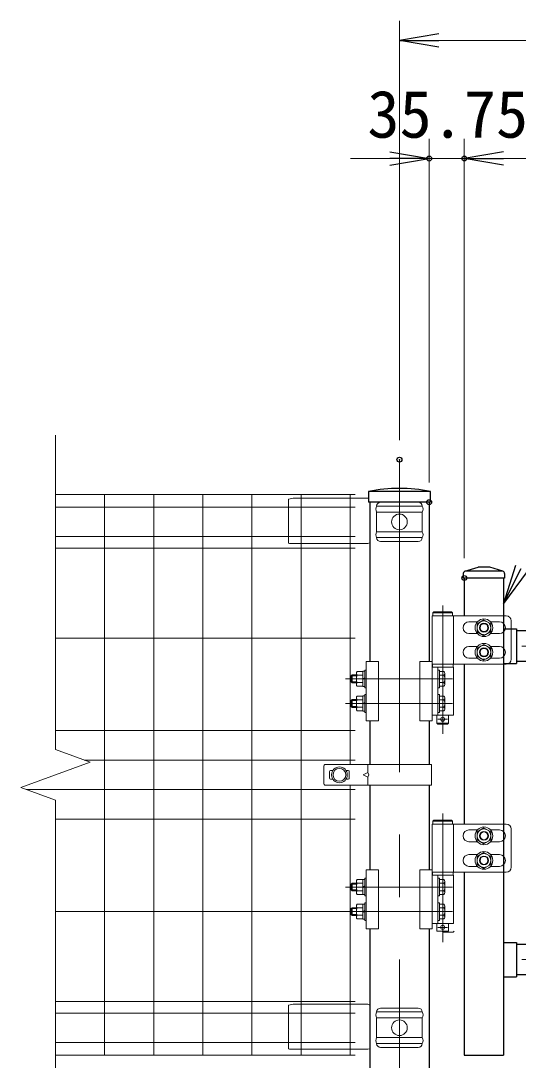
# Model space of a CAD drawing. Units: millimetres, scale not verified. Extents: x -4200 to 4200, y -2970 to 2970.
# Drawn here: x -207 to 299, y 72 to 1128 of the extents above; entities that cross this region are included whole.
import ezdxf
from ezdxf.enums import TextEntityAlignment as Align

# ---------------------------------------------------------------- set-up
doc = ezdxf.new("R2010")
doc.units = ezdxf.units.MM
doc.header["$LTSCALE"] = 10
doc.header["$PDMODE"] = 32
doc.header["$PDSIZE"] = 5
doc.linetypes.add('USER1', pattern=[50.8, 31.75, -6.35, 6.35, -6.35])
for name, color, linetype, lineweight in [('0-1_D-STR-DIM', 7, 'Continuous', 13), ('0-3_Defpoints', 6, 'Continuous', 25), ('0-5_D-STR1', 1, 'Continuous', 25), ('0-6_D-BMK', 2, 'USER1', 13), ('0-7_D-STR-TXT', 7, 'Continuous', 13), ('0-8_D-STR3', 3, 'Continuous', 13), ('0-B_D-STR2', 7, 'Continuous', 13)]:
    doc.layers.add(name, color=color, linetype=linetype, lineweight=lineweight)
doc.layers.add('0-2_0', color=7, linetype='Continuous')
doc.styles.add('ＭＳ ゴシック', font='')
doc.styles.get('ＭＳ ゴシック').set_extended_font_data('MS Gothic')

# ---------------------------------------------------------------- blocks, each defined once
blk = doc.blocks.new('_Open')
at = {"layer": '0-2_0'}
blk.add_line((-10, 1.667), (0, 0), dxfattribs=at)
blk.add_lwpolyline([(-10, -1.667), (0, 0), (-10, 0)], dxfattribs=at)

msp = doc.modelspace()

# ---------------------------------------------------------------- linework, layer by layer
at = {"layer": '0-1_D-STR-DIM'}
for p, q in [((178.16, 702.46), (178.16, 1128.46)), ((218.16, 1108.46), (2138.16, 1108.46)), ((208.41, 659.22), (208.41, 1008.46)), ((244.16, 582.22), (244.16, 1008.46)), ((244.16, 582.22), (244.16, 1008.46)), ((168.41, 988.46), (128.41, 988.46)), ((244.16, 988.46), (208.41, 988.46)), ((1128.16, 988.46), (284.16, 988.46)), ((284.16, 988.46), (324.16, 988.46))]:
    msp.add_line(p, q, dxfattribs=at)
at = {"layer": '0-3_Defpoints'}
for p in [(208.41, 988.46), (244.16, 988.46), (178.16, 682.46), (208.41, 639.22), (244.16, 562.22)]:
    msp.add_point(p, dxfattribs=at)
at = {"layer": '0-5_D-STR1'}
for p, q in [((209.61, 650.22), (146.71, 650.22)), ((209.61, 650.22), (146.71, 650.22)), ((146.71, 650.22), (146.71, 639.22)), ((209.61, 639.22), (209.61, 650.22)), ((209.61, 639.22), (209.61, 650.22)), ((209.61, 639.22), (146.71, 639.22)), ((147.91, 639.22), (147.91, 477.22)), ((208.41, 639.22), (208.41, 477.22)), ((244.85, 569.11), (258.16, 573.22)), ((270.16, 573.22), (258.16, 573.22)), ((283.47, 569.11), (270.16, 573.22)), ((243.16, 566.82), (243.16, 562.22)), ((285.16, 562.22), (243.16, 562.22)), ((244.16, 562.22), (244.16, 523.72)), ((283.12, 569.22), (245.56, 569.22)), ((284.16, 562.22), (284.16, 77.22)), ((285.16, 566.82), (285.16, 562.22)), ((284.16, 510.47), (297.16, 510.47)), ((297.16, 510.47), (297.16, 475.47)), ((1115.16, 508.47), (297.16, 508.47)), ((284.16, 475.47), (297.16, 475.47)), ((1115.16, 477.47), (297.16, 477.47)), ((244.16, 474.72), (244.16, 312.22)), ((147.91, 417.22), (147.91, 372.72)), ((208.41, 417.22), (208.41, 372.72)), ((147.91, 351.72), (147.91, 265.72)), ((208.41, 351.72), (208.41, 265.72)), ((244.16, 263.22), (244.16, 77.22)), ((147.91, 205.72), (147.91, -152.78)), ((208.41, 205.72), (208.41, -152.78)), ((284.16, 191.92), (297.16, 191.92)), ((297.16, 191.92), (297.16, 156.92)), ((1115.16, 189.92), (297.16, 189.92)), ((1115.16, 158.92), (297.16, 158.92)), ((284.16, 156.92), (297.16, 156.92)), ((147.91, 83.84), (147.91, -152.78)), ((244.16, 77.22), (284.16, 77.22))]:
    msp.add_line(p, q, dxfattribs=at)
for centre, radius, start, end in [((178.16, 490.79), 162.5, 78.84081, 101.15919), ((178.16, 490.79), 162.5, 78.84081, 101.15919), ((245.56, 566.82), 2.4, 90, 180), ((282.76, 566.82), 2.4, 0, 72.84994)]:
    msp.add_arc(centre, radius, start, end, dxfattribs=at)
at = {"layer": '0-6_D-BMK'}
for p, q in [((178.16, 682.46), (178.16, -163.36)), ((222.21, 534.26), (222.21, 403.78)), ((1128.16, 492.97), (284.16, 492.97)), ((232.01, 459.72), (123.41, 459.72)), ((232.01, 434.72), (123.41, 434.72)), ((217.21, 418.72), (227.21, 418.72)), ((222.21, 322.76), (222.21, 192.28)), ((232.01, 248.22), (123.41, 248.22)), ((232.01, 223.22), (123.41, 223.22)), ((217.21, 207.22), (227.21, 207.22)), ((1128.16, 174.42), (284.16, 174.42))]:
    msp.add_line(p, q, dxfattribs=at)
at = {"layer": '0-8_D-STR3'}
for p, q in [((70.16, 643.22), (65.16, 642.22)), ((65.16, 642.22), (65.16, 598.4)), ((70.16, 643.22), (146.03, 643.22)), ((146.03, 643.22), (146.71, 642.89)), ((154.95, 635.22), (201.36, 635.22)), ((158.95, 639.22), (197.36, 639.22)), ((154.95, 629.22), (154.95, 609.22)), ((154.95, 629.22), (201.36, 629.22)), ((201.36, 629.22), (201.36, 609.22)), ((154.95, 609.22), (201.36, 609.22)), ((154.95, 603.22), (201.36, 603.22)), ((145.95, 597.4), (66.16, 597.4)), ((147.91, 597.82), (145.95, 597.4)), ((158.95, 599.22), (197.36, 599.22)), ((211.36, 523.72), (211.36, 417.22)), ((211.36, 523.72), (233.06, 523.72)), ((211.36, 523.72), (233.06, 523.72)), ((213.21, 527.72), (212.21, 526.72)), ((212.21, 526.72), (232.21, 526.72)), ((212.21, 523.72), (212.21, 526.72)), ((212.21, 523.72), (232.21, 523.72)), ((213.21, 527.72), (231.21, 527.72)), ((231.21, 527.72), (232.21, 526.72)), ((232.21, 523.72), (232.21, 526.72)), ((233.06, 474.72), (233.06, 523.72)), ((233.06, 523.72), (286.92, 523.72)), ((257.45, 517.72), (248.92, 517.72)), ((270.87, 517.72), (279.92, 517.72)), ((291.92, 518.72), (291.92, 479.72)), ((257.45, 505.72), (248.92, 505.72)), ((270.87, 505.72), (279.92, 505.72)), ((257.45, 492.72), (248.92, 492.72)), ((270.87, 492.72), (279.92, 492.72)), ((144.44, 477.22), (144.44, 417.22)), ((144.44, 477.22), (156.94, 477.22)), ((156.94, 477.22), (156.94, 417.22)), ((198.86, 477.22), (198.86, 417.22)), ((211.36, 477.22), (198.86, 477.22)), ((257.45, 480.72), (248.92, 480.72)), ((270.87, 480.72), (279.92, 480.72)), ((134.34, 465.5), (134.34, 453.95)), ((140.84, 467.22), (135.04, 467.22)), ((140.84, 467.22), (140.84, 452.22)), ((144.44, 468.72), (142.84, 468.72)), ((142.84, 468.72), (142.84, 450.72)), ((142.84, 467.42), (142.84, 452.02)), ((144.44, 450.72), (144.44, 468.72)), ((211.36, 474.72), (233.06, 474.72)), ((211.36, 474.72), (233.06, 474.72)), ((233.06, 471.72), (211.36, 471.72)), ((232.71, 474.72), (211.71, 474.72)), ((211.71, 471.72), (211.71, 474.72)), ((211.71, 471.72), (232.71, 471.72)), ((217.36, 422.72), (217.36, 471.72)), ((218.96, 450.72), (218.96, 468.72)), ((223.38, 467.22), (218.96, 467.22)), ((218.96, 467.22), (218.96, 452.22)), ((224.46, 465.35), (224.46, 454.09)), ((232.71, 471.72), (232.71, 474.72)), ((233.06, 474.72), (286.92, 474.72)), ((233.06, 422.72), (233.06, 471.72)), ((129.96, 463.72), (128.96, 462.72)), ((134.34, 456.72), (128.96, 456.72)), ((134.34, 463.72), (129.96, 463.72)), ((134.34, 455.72), (129.96, 455.72)), ((140.84, 463.47), (135.04, 463.47)), ((140.84, 455.97), (135.04, 455.97)), ((142.84, 460.79), (140.84, 459.63)), ((142.84, 460.1), (140.84, 458.94)), ((223.38, 463.48), (218.96, 463.48)), ((223.38, 455.96), (218.96, 455.96)), ((140.84, 452.22), (135.04, 452.22)), ((142.84, 452.02), (140.84, 452.02)), ((144.44, 450.72), (142.84, 450.72)), ((144.44, 443.72), (142.84, 443.72)), ((142.84, 443.72), (142.84, 425.72)), ((144.44, 425.72), (144.44, 443.72)), ((218.96, 450.72), (217.36, 450.72)), ((223.38, 452.22), (218.96, 452.22)), ((218.96, 425.72), (218.96, 443.72)), ((129.96, 438.72), (128.96, 437.72)), ((134.34, 438.72), (129.96, 438.72)), ((134.34, 440.5), (134.34, 428.95)), ((140.84, 442.22), (135.04, 442.22)), ((140.84, 438.47), (135.04, 438.47)), ((140.84, 442.22), (140.84, 427.22)), ((142.84, 435.79), (140.84, 434.63)), ((142.84, 435.1), (140.84, 433.94)), ((142.84, 442.42), (142.84, 427.02)), ((223.38, 442.22), (218.96, 442.22)), ((218.96, 442.22), (218.96, 427.22)), ((223.38, 438.48), (218.96, 438.48)), ((224.46, 440.35), (224.46, 429.09)), ((134.34, 431.72), (128.96, 431.72)), ((134.34, 430.72), (129.96, 430.72)), ((140.84, 430.97), (135.04, 430.97)), ((140.84, 427.22), (135.04, 427.22)), ((142.84, 427.02), (140.84, 427.02)), ((144.44, 425.72), (142.84, 425.72)), ((211.36, 422.72), (233.06, 422.72)), ((216.21, 422.72), (216.21, 414.72)), ((218.96, 425.72), (217.36, 425.72)), ((223.38, 430.96), (218.96, 430.96)), ((223.38, 427.22), (218.96, 427.22)), ((228.21, 422.72), (228.21, 414.72)), ((144.44, 417.22), (156.94, 417.22)), ((211.36, 417.22), (198.86, 417.22)), ((228.21, 414.72), (216.21, 414.72)), ((217.21, 413.72), (216.21, 414.72)), ((227.21, 413.72), (217.21, 413.72)), ((228.21, 414.72), (227.21, 413.72)), ((101.16, 370.72), (101.16, 353.72)), ((210.71, 372.72), (103.16, 372.72)), ((146.01, 372.72), (146.01, 364.72)), ((210.71, 372.72), (210.71, 351.72)), ((107.16, 365.72), (107.16, 358.72)), ((110.55, 366.72), (108.16, 366.72)), ((126.16, 366.72), (123.77, 366.72)), ((127.16, 365.72), (127.16, 358.72)), ((146.01, 359.72), (146.01, 351.72)), ((210.71, 351.72), (103.16, 351.72)), ((110.55, 357.72), (108.16, 357.72)), ((126.16, 357.72), (123.77, 357.72)), ((211.36, 312.22), (211.36, 205.72)), ((211.36, 312.22), (233.06, 312.22)), ((211.36, 312.22), (233.06, 312.22)), ((213.21, 316.22), (212.21, 315.22)), ((212.21, 315.22), (232.21, 315.22)), ((212.21, 312.22), (212.21, 315.22)), ((212.21, 312.22), (232.21, 312.22)), ((213.21, 316.22), (231.21, 316.22)), ((231.21, 316.22), (232.21, 315.22)), ((232.21, 312.22), (232.21, 315.22)), ((233.06, 263.22), (233.06, 312.22)), ((233.06, 312.22), (286.92, 312.22)), ((291.92, 307.22), (291.92, 268.22)), ((257.45, 306.22), (248.92, 306.22)), ((270.87, 306.22), (279.92, 306.22)), ((257.45, 294.22), (248.92, 294.22)), ((270.87, 294.22), (279.92, 294.22)), ((257.45, 281.22), (248.92, 281.22)), ((270.87, 281.22), (279.92, 281.22)), ((144.44, 265.72), (144.44, 205.72)), ((144.44, 265.72), (156.94, 265.72)), ((156.94, 265.72), (156.94, 205.72)), ((198.86, 265.72), (198.86, 205.72)), ((211.36, 265.72), (198.86, 265.72)), ((257.45, 269.22), (248.92, 269.22)), ((270.87, 269.22), (279.92, 269.22)), ((134.34, 254), (134.34, 242.45)), ((140.84, 255.72), (135.04, 255.72)), ((140.84, 255.72), (140.84, 240.72)), ((144.44, 257.22), (142.84, 257.22)), ((142.84, 257.22), (142.84, 239.22)), ((142.84, 255.92), (142.84, 240.52)), ((144.44, 239.22), (144.44, 257.22)), ((211.36, 263.22), (233.06, 263.22)), ((211.36, 263.22), (233.06, 263.22)), ((233.06, 260.22), (211.36, 260.22)), ((232.71, 263.22), (211.71, 263.22)), ((211.71, 260.22), (211.71, 263.22)), ((211.71, 260.22), (232.71, 260.22)), ((217.36, 211.22), (217.36, 260.22)), ((218.96, 239.22), (218.96, 257.22)), ((223.38, 255.72), (218.96, 255.72)), ((218.96, 255.72), (218.96, 240.72)), ((224.46, 253.85), (224.46, 242.59)), ((232.71, 260.22), (232.71, 263.22)), ((233.06, 263.22), (286.92, 263.22)), ((233.06, 211.22), (233.06, 260.22)), ((129.96, 252.22), (128.96, 251.22)), ((134.34, 245.22), (128.96, 245.22)), ((134.34, 252.22), (129.96, 252.22)), ((134.34, 244.22), (129.96, 244.22)), ((140.84, 251.97), (135.04, 251.97)), ((140.84, 244.47), (135.04, 244.47)), ((142.84, 249.29), (140.84, 248.13)), ((142.84, 248.6), (140.84, 247.44)), ((223.38, 251.98), (218.96, 251.98)), ((223.38, 244.46), (218.96, 244.46)), ((140.84, 240.72), (135.04, 240.72)), ((142.84, 240.52), (140.84, 240.52)), ((144.44, 239.22), (142.84, 239.22)), ((218.96, 239.22), (217.36, 239.22)), ((223.38, 240.72), (218.96, 240.72)), ((129.96, 227.22), (128.96, 226.22)), ((134.34, 227.22), (129.96, 227.22)), ((134.34, 229), (134.34, 217.45)), ((140.84, 230.72), (135.04, 230.72)), ((140.84, 226.97), (135.04, 226.97)), ((140.84, 230.72), (140.84, 215.72)), ((142.84, 224.29), (140.84, 223.13)), ((142.84, 223.6), (140.84, 222.44)), ((144.44, 232.22), (142.84, 232.22)), ((142.84, 232.22), (142.84, 214.22)), ((142.84, 230.92), (142.84, 215.52)), ((144.44, 214.22), (144.44, 232.22)), ((218.96, 214.22), (218.96, 232.22)), ((223.38, 230.72), (218.96, 230.72)), ((218.96, 230.72), (218.96, 215.72)), ((223.38, 226.98), (218.96, 226.98)), ((224.46, 228.85), (224.46, 217.59)), ((134.34, 220.22), (128.96, 220.22)), ((134.34, 219.22), (129.96, 219.22)), ((140.84, 219.47), (135.04, 219.47)), ((140.84, 215.72), (135.04, 215.72)), ((142.84, 215.52), (140.84, 215.52)), ((144.44, 214.22), (142.84, 214.22)), ((218.96, 214.22), (217.36, 214.22)), ((223.38, 219.46), (218.96, 219.46)), ((223.38, 215.72), (218.96, 215.72)), ((144.44, 205.72), (156.94, 205.72)), ((211.36, 205.72), (198.86, 205.72)), ((211.36, 211.22), (233.06, 211.22)), ((216.21, 211.22), (216.21, 203.22)), ((228.21, 203.22), (216.21, 203.22)), ((222.71, 202.22), (221.71, 203.22)), ((232.71, 202.22), (222.71, 202.22)), ((228.21, 211.22), (228.21, 203.22)), ((233.71, 203.22), (232.71, 202.22)), ((70.16, 129.22), (65.16, 128.22)), ((65.16, 128.22), (65.16, 84.4)), ((70.16, 129.22), (146.03, 129.22)), ((146.03, 129.22), (147.91, 128.3)), ((154.95, 121.22), (201.36, 121.22)), ((158.95, 125.22), (197.36, 125.22)), ((154.95, 115.22), (154.95, 95.22)), ((154.95, 115.22), (201.36, 115.22)), ((201.36, 115.22), (201.36, 95.22)), ((154.95, 95.22), (201.36, 95.22)), ((154.95, 89.22), (201.36, 89.22)), ((158.95, 85.22), (197.36, 85.22)), ((145.95, 83.4), (66.16, 83.4)), ((147.91, 83.82), (145.95, 83.4))]:
    msp.add_line(p, q, dxfattribs=at)
for points in [[(264.16, 519.82), (271.17, 515.77), (271.17, 507.67), (264.16, 503.62), (257.15, 507.67), (257.15, 515.77)], [(264.16, 494.82), (271.17, 490.77), (271.17, 482.67), (264.16, 478.62), (257.15, 482.67), (257.15, 490.77)], [(141.42, 362.22), (146.01, 364.72), (146.98, 362.22), (146.01, 359.72)], [(264.16, 308.32), (271.18, 304.27), (271.18, 296.17), (264.16, 292.12), (257.15, 296.17), (257.15, 304.27)], [(264.16, 283.32), (271.18, 279.27), (271.18, 271.17), (264.16, 267.12), (257.15, 271.17), (257.15, 279.27)]]:
    msp.add_lwpolyline(points, close=True, dxfattribs=at)
for points in [[(142.84, 467.42), (140.84, 467.42), (140.84, 452.02)], [(218.96, 468.72), (217.36, 468.72), (217.36, 450.72)], [(129.96, 463.72), (129.96, 455.72), (128.96, 456.72)], [(134.34, 462.72), (128.96, 462.72), (128.96, 456.72)], [(218.96, 443.72), (217.36, 443.72), (217.36, 425.72)], [(129.96, 438.72), (129.96, 430.72), (128.96, 431.72)], [(134.34, 437.72), (128.96, 437.72), (128.96, 431.72)], [(142.84, 442.42), (140.84, 442.42), (140.84, 427.02)], [(142.84, 255.92), (140.84, 255.92), (140.84, 240.52)], [(218.96, 257.22), (217.36, 257.22), (217.36, 239.22)], [(129.96, 252.22), (129.96, 244.22), (128.96, 245.22)], [(134.34, 251.22), (128.96, 251.22), (128.96, 245.22)], [(129.96, 227.22), (129.96, 219.22), (128.96, 220.22)], [(134.34, 226.22), (128.96, 226.22), (128.96, 220.22)], [(142.84, 230.92), (140.84, 230.92), (140.84, 215.52)], [(218.96, 232.22), (217.36, 232.22), (217.36, 214.22)]]:
    msp.add_lwpolyline(points, dxfattribs=at)
for centre, radius in [((178.16, 619.22), 8), ((264.16, 511.72), 9), ((264.16, 511.72), 9), ((264.16, 511.72), 7.03), ((264.16, 511.72), 4.5), ((264.16, 511.72), 4), ((264.16, 511.72), 4), ((264.16, 486.72), 9), ((264.16, 486.72), 9), ((264.16, 486.72), 7.03), ((264.16, 486.72), 4.5), ((264.16, 486.72), 4), ((264.16, 486.72), 4), ((222.21, 418.72), 2), ((117.16, 362.22), 8), ((117.16, 362.22), 6.5), ((264.16, 300.22), 9), ((264.16, 300.22), 9), ((264.16, 300.22), 7.03), ((264.16, 300.22), 4.5), ((264.16, 300.22), 4), ((264.16, 300.22), 4), ((264.16, 275.22), 9), ((264.16, 275.22), 9), ((264.16, 275.22), 7.03), ((264.16, 275.22), 4.5), ((264.16, 275.22), 4), ((264.16, 275.22), 4), ((222.21, 207.22), 2), ((178.16, 105.22), 8)]:
    msp.add_circle(centre, radius, dxfattribs=at)
for centre, radius, start, end in [((160.21, 632.22), 6.05, 150.26731, 209.73269), ((158.95, 635.22), 4, 90, 180), ((197.36, 635.22), 4, 0, 90), ((196.11, 632.22), 6.05, 330.26731, 29.73269), ((160.23, 606.22), 6.07, 150.37394, 209.62606), ((158.95, 603.22), 4, 180, 270), ((197.36, 603.22), 4, 270, 0), ((196.09, 606.22), 6.07, 330.37394, 29.62606), ((66.16, 598.4), 1, 180, 270), ((248.92, 511.72), 6, 90, 270), ((279.92, 511.72), 6, 270, 90), ((286.92, 518.72), 5, 0, 90), ((248.92, 486.72), 6, 90, 270), ((279.92, 486.72), 6, 270, 90), ((286.92, 479.72), 5, 270, 0), ((137.18, 465.35), 2.85, 138.83491, 221.16509), ((222.3, 465.35), 2.16, 300, 60), ((144.73, 459.72), 10.39, 158.85295, 201.14705), ((137.18, 454.1), 2.85, 138.86505, 221.13495), ((217.38, 459.72), 7.08, 327.93138, 32.06862), ((222.3, 454.09), 2.16, 300, 60), ((137.18, 440.35), 2.85, 138.83491, 221.16509), ((144.73, 434.72), 10.39, 158.85295, 201.14705), ((222.3, 440.35), 2.16, 300, 60), ((217.38, 434.72), 7.08, 327.93138, 32.06862), ((137.18, 429.1), 2.85, 138.86505, 221.13495), ((222.3, 429.09), 2.16, 300, 60), ((103.16, 370.72), 2, 90, 180), ((108.16, 365.72), 1, 90, 180), ((126.16, 365.72), 1, 0, 90), ((103.16, 353.72), 2, 180, 270), ((108.16, 358.72), 1, 180, 270), ((126.16, 358.72), 1, 270, 0), ((286.92, 307.22), 5, 0, 90), ((248.92, 300.22), 6, 90, 270), ((279.92, 300.22), 6, 270, 90), ((248.92, 275.22), 6, 90, 270), ((279.92, 275.22), 6, 270, 90), ((286.92, 268.22), 5, 270, 0), ((137.18, 253.85), 2.85, 138.83491, 221.16509), ((222.3, 253.85), 2.16, 300, 60), ((144.73, 248.22), 10.39, 158.85295, 201.14705), ((137.19, 242.6), 2.85, 138.86505, 221.13495), ((217.38, 248.22), 7.08, 327.93138, 32.06862), ((222.3, 242.59), 2.16, 300, 60), ((137.18, 228.85), 2.85, 138.83491, 221.16509), ((144.73, 223.22), 10.39, 158.85295, 201.14705), ((222.3, 228.85), 2.16, 300, 60), ((217.38, 223.22), 7.08, 327.93138, 32.06862), ((137.19, 217.6), 2.85, 138.86505, 221.13495), ((222.3, 217.59), 2.16, 300, 60), ((160.21, 118.22), 6.05, 150.26731, 209.73269), ((158.95, 121.22), 4, 90, 180), ((197.36, 121.22), 4, 0, 90), ((196.11, 118.22), 6.05, 330.26731, 29.73269), ((160.23, 92.22), 6.07, 150.37394, 209.62606), ((196.09, 92.22), 6.07, 330.37394, 29.62606), ((158.95, 89.22), 4, 180, 270), ((197.36, 89.22), 4, 270, 0), ((66.16, 84.4), 1, 180, 270)]:
    msp.add_arc(centre, radius, start, end, dxfattribs=at)
at = {"layer": '0-B_D-STR2'}
for p, q in [((133.16, 647.22), (-171.84, 647.22)), ((-121.84, 647.22), (-121.84, 77.22)), ((-71.84, 647.22), (-71.84, 77.22)), ((-21.84, 647.22), (-21.84, 77.22)), ((28.16, 647.22), (28.16, 77.22)), ((78.16, 647.22), (78.16, 77.22)), ((128.16, 647.22), (128.16, 372.72)), ((133.16, 634.12), (-171.84, 634.12)), ((133.16, 604.32), (-171.84, 604.32)), ((133.16, 592.46), (-171.84, 592.46)), ((133.16, 501.22), (-171.84, 501.22)), ((133.16, 407.22), (-171.84, 407.22)), ((133.16, 377.22), (-142.57, 377.22)), ((128.16, 351.72), (128.16, 77.22)), ((133.16, 347.22), (-201.11, 347.22)), ((-171.84, -87.61), (-171.84, 336.57)), ((133.16, 317.22), (-171.84, 317.22)), ((133.16, 223.22), (-171.84, 223.22)), ((133.16, 131.98), (-171.84, 131.98)), ((133.16, 120.12), (-171.84, 120.12)), ((133.16, 90.32), (-171.84, 90.32)), ((133.16, 77.22), (-171.84, 77.22))]:
    msp.add_line(p, q, dxfattribs=at)
msp.add_lwpolyline([(-171.84, -87.78), (-171.84, 336.57), (-207.08, 349.39), (-136.6, 375.05), (-171.84, 387.87), (-171.84, 707.22)], dxfattribs=at)

# ---------------------------------------------------------------- block references
at = {"layer": '0-1_D-STR-DIM', "xscale": 4, "yscale": 4, "rotation": 180}
for p in [(178.16, 1108.46), (244.16, 988.46), (244.16, 988.46)]:
    msp.add_blockref('_Open', p, dxfattribs=at)
at = {"layer": '0-1_D-STR-DIM', "xscale": 4, "yscale": 4}
msp.add_blockref('_Open', (208.41, 988.46), dxfattribs=at)
at = {"layer": '0-7_D-STR-TXT', "xscale": 4, "yscale": 4, "rotation": 243.34991}
msp.add_blockref('_Open', (284.16, 536.16), dxfattribs=at)

# ---------------------------------------------------------------- texts
at = {"layer": '0-1_D-STR-DIM', "style": 'ＭＳ ゴシック'}
msp.add_text('35.75', height=48.09, dxfattribs=at).set_placement((145.56, 995.21), align=Align.BOTTOM_LEFT)

doc.saveas('drawing.dxf')
